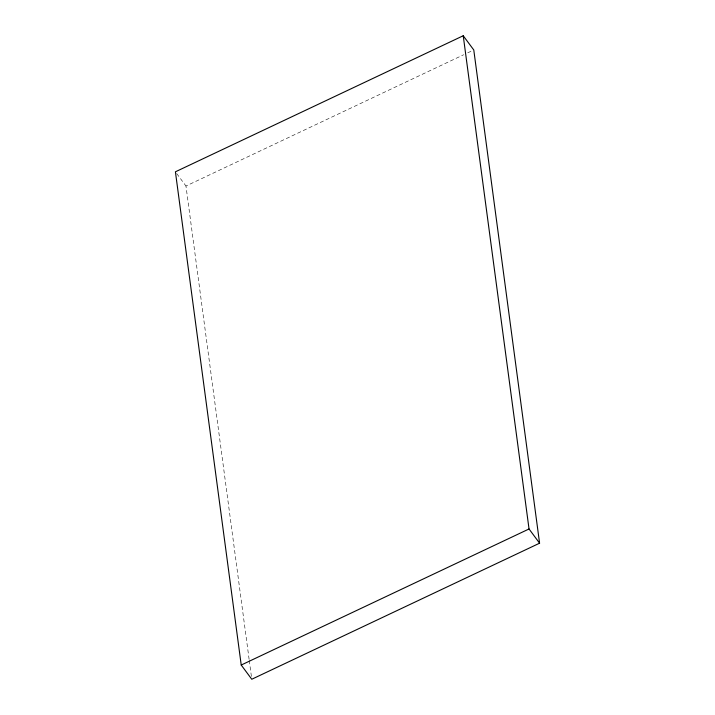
<?xml version="1.0" encoding="UTF-8"?>
<svg xmlns="http://www.w3.org/2000/svg" width="715" height="715" viewBox="0 0 715 715"><rect width="100%" height="100%" fill="white"/><g stroke="black" fill="none" stroke-linecap="round" stroke-linejoin="round"><path stroke-width="0.54" stroke-dasharray="3.58 2.68" d="M249.115 659.346L185.963 186.025L463.678 54.742M467.717 52.839L471.757 50.926M176.73 173.584L185.963 186.025M249.267 660.454L251.474 677.042"/><path stroke-width="1.07" d="M463.231 35.75L175.416 171.806L241.223 665.03L251.769 679.25L539.584 543.194L473.777 49.97L463.231 35.75L529.037 528.975L539.584 543.194M241.223 665.03L529.037 528.975"/></g></svg>
